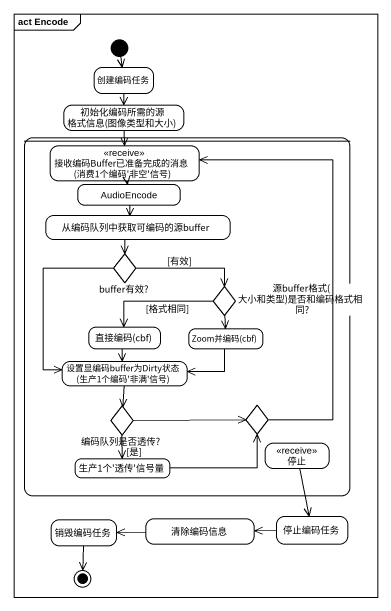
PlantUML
@startuml
mainframe act Encode
hide empty description
state 创建编码任务
state "初始化编码所需的源 格式信息(图像类型和大小)" as 初始化编码所需的源_格式信息_图像类型和大小
state " " as state1 {
  state "接收编码Buffer已准备完成的消息 (消费1个编码'非空'信号)" as 接收编码Buffer已准备完成的消息_消费1个编码 <<receive>>
  state AudioEncode
  state 从编码队列中获取可编码的源buffer
  state "buffer有效?" as buffer有效 <<choice>>
  state "源buffer格式(大小和类型)是否和编码格式相同?" as 源buffer格式_大小和类型_是否和编码格式相同 <<choice>>
  state "直接编码(cbf)" as 直接编码_cbf
  state "Zoom并编码(cbf)" as Zoom并编码_cbf
  state "设置显编码buffer为Dirty状态 (生产1个编码'非满'信号)" as 设置显编码buffer为Dirty状态_生产1个编码
  state "编码队列是否透传?" as 编码队列是否透传 <<choice>>
  state choice1 <<choice>>
  state "生产1个'透传'信号量" as 生产1个_透传_信号量
  state 停止 <<receive>>
}
state 销毁编码任务
state 清除编码信息
state 停止编码任务
[*] --> 创建编码任务
创建编码任务 --> 初始化编码所需的源_格式信息_图像类型和大小
初始化编码所需的源_格式信息_图像类型和大小 --> 接收编码Buffer已准备完成的消息_消费1个编码
接收编码Buffer已准备完成的消息_消费1个编码 --> AudioEncode
AudioEncode --> 从编码队列中获取可编码的源buffer
从编码队列中获取可编码的源buffer --> buffer有效
buffer有效 -right-> 源buffer格式_大小和类型_是否和编码格式相同 : [有效]
buffer有效 --> 设置显编码buffer为Dirty状态_生产1个编码
源buffer格式_大小和类型_是否和编码格式相同 -left-> 直接编码_cbf : [格式相同]
源buffer格式_大小和类型_是否和编码格式相同 --> Zoom并编码_cbf
直接编码_cbf --> 设置显编码buffer为Dirty状态_生产1个编码
Zoom并编码_cbf -left-> 设置显编码buffer为Dirty状态_生产1个编码
设置显编码buffer为Dirty状态_生产1个编码 --> 编码队列是否透传
编码队列是否透传 -right-> choice1
编码队列是否透传 --> 生产1个_透传_信号量 : [是]
choice1 -up-> 接收编码Buffer已准备完成的消息_消费1个编码
生产1个_透传_信号量 -right-> choice1
停止 --> 停止编码任务
清除编码信息 -left-> 销毁编码任务
停止编码任务 -left-> 清除编码信息
销毁编码任务 --> [*]
@enduml
